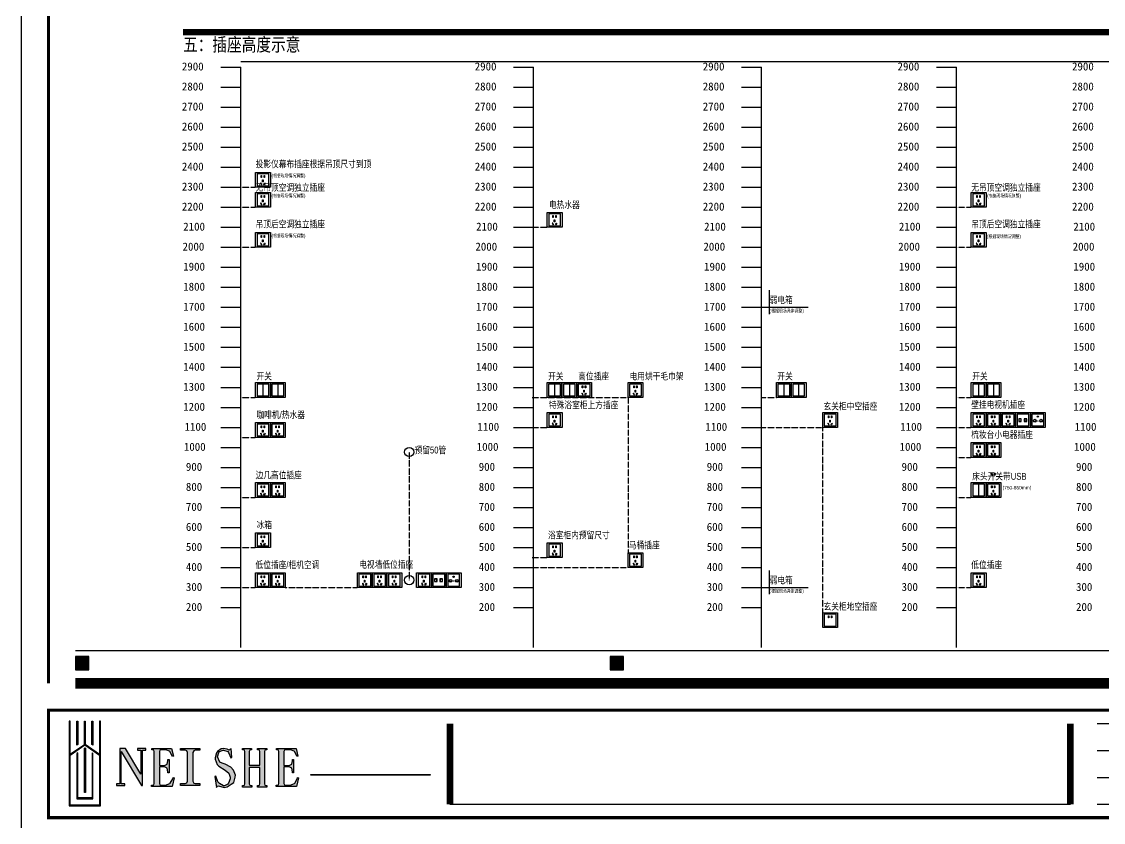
# Model space of a CAD drawing. Header units: inches. Extents: x -50945 to 250244, y -404780 to 18493.
# Drawn here: x -50945 to -35731, y -290267 to -279005 of the extents above; entities that cross this region are included whole.
import ezdxf

# ---------------------------------------------------------------- set-up
doc = ezdxf.new("R2010")
doc.units = ezdxf.units.IN
doc.header["$MEASUREMENT"] = 0
doc.linetypes.add('ACAD_ISO03W100', pattern=[30, 12, -18])
doc.layers.add('15开关布置图-YJ', color=2, linetype='Continuous')
doc.layers.add('A图框', color=7, linetype='Continuous')
doc.styles.add('宋体', font='', dxfattribs={"width": 0.8})
doc.styles.get('宋体').set_extended_font_data('SimSun')

# ---------------------------------------------------------------- blocks, each defined once
blk = doc.blocks.new('gegwe')
h = blk.add_hatch(color=9)
h.paths.add_polyline_path([(189652, -49616), (189652, -49028), (189629, -49028), (189629, -49617), (189269, -49867), (189269, -49028), (189267, -49028), (189246, -49028), (189246, -51182), (190039, -51182), (190039, -49027), (190014, -49027), (190014, -49865), (190014, -49868)])
h.paths.add_polyline_path([(190014, -49898), (190014, -51161), (189269, -51161), (189269, -49898), (189642, -49636)], flags=16)
h.paths.add_polyline_path([(189641, -49706), (189653, -49716), (189653, -50844), (189629, -50844), (189629, -49716)], flags=0)
h.paths.add_polyline_path([(189825, -49834), (189847, -49852), (189847, -51000), (189439, -51000), (189439, -49849), (189461, -49834), (189461, -50979), (189825, -50979)], flags=0)
h.paths.add_polyline_path([(189439, -49636), (189459, -49620), (189459, -49028), (189439, -49028)], flags=17)
h.paths.add_polyline_path([(189822, -49620), (189847, -49637), (189847, -49027), (189822, -49027)])
at = {"color": 9}
for points in [[(189267, -49028), (189246, -49028), (189246, -51182), (190039, -51182), (190039, -49027), (190014, -49027), (190014, -49865), (190014, -49868)], [(189269, -49867), (189269, -49028), (189267, -49028)], [(189269, -49867), (189629, -49617), (189629, -49028)], [(189439, -49028), (189459, -49028), (189459, -49620), (189439, -49636), (189439, -49028)], [(189629, -49028), (189650, -49028), (189652, -49028), (189652, -49616), (190014, -49868)], [(190014, -49898), (189642, -49636), (189269, -49898)], [(189641, -49706), (189653, -49716), (189653, -50844), (189629, -50844), (189629, -49716), (189641, -49706)], [(190014, -49898), (190014, -51161), (189269, -51161), (189269, -49898)], [(189439, -49849), (189439, -51000), (189847, -51000), (189847, -49852), (189825, -49834), (189825, -50979), (189461, -50979), (189461, -49834), (189461, -49834), (189439, -49849)]]:
    blk.add_lwpolyline(points, dxfattribs=at)
blk.add_lwpolyline([(189822, -49027), (189842, -49027), (189847, -49027), (189847, -49637), (189822, -49620), (189822, -49027)], close=True, dxfattribs=at)
blk = doc.blocks.new('gegeg')
at = {"layer": 'A图框'}
h = blk.add_hatch(color=256, dxfattribs=at)
h.dxf.hatch_style = 1
h.paths.add_polyline_path([(133887, -57733), (134062, -57733), (134062, -57558), (133887, -57558)])
h = blk.add_hatch(color=256, dxfattribs=at)
h.dxf.hatch_style = 1
h.paths.add_polyline_path([(140844, -57733), (141019, -57733), (141019, -57558), (140844, -57558)])
for points in [[(134739, -58777), (134739, -59093), (134540, -58756), (134463, -58756), (134463, -59217), (134420, -59217), (134420, -59237), (134529, -59237), (134529, -59217), (134483, -59217), (134483, -58794), (134745, -59237), (134761, -59237), (134761, -58777), (134804, -58777), (134804, -58756), (134693, -58756), (134693, -58777)], [(134914, -59212), (134909, -59229), (134893, -59235), (134879, -59235), (134879, -59253), (135145, -59253), (135170, -59139), (135158, -59133), (135153, -59151), (135121, -59209), (135116, -59214), (135061, -59235), (135000, -59235), (134986, -59229), (134980, -59212), (134980, -58994), (135047, -58994), (135082, -59011), (135091, -59061), (135091, -59073), (135105, -59073), (135105, -58901), (135091, -58901), (135091, -58919), (135082, -58962), (135047, -58977), (134980, -58977), (134980, -58796), (134986, -58779), (135000, -58774), (135065, -58773), (135114, -58794), (135151, -58861), (135163, -58855), (135137, -58756), (134881, -58756), (134881, -58773), (134893, -58773), (134909, -58779), (134914, -58797)], [(135417, -58811), (135426, -58787), (135445, -58779), (135506, -58779), (135506, -58756), (135256, -58756), (135256, -58779), (135317, -58779), (135338, -58787), (135344, -58810), (135344, -59182), (135339, -59205), (135316, -59213), (135256, -59213), (135256, -59237), (135506, -59237), (135506, -59213), (135446, -59213), (135427, -59206), (135417, -59182)], [(135837, -59038), (135882, -59078), (135903, -59132), (135902, -59152), (135881, -59208), (135872, -59220), (135825, -59243), (135813, -59242), (135761, -59214), (135741, -59189), (135716, -59118), (135702, -59123), (135721, -59263), (135737, -59248), (135751, -59243), (135823, -59263), (135863, -59257), (135916, -59223), (135949, -59199), (135968, -59131), (135971, -59105), (135945, -59040), (135909, -59002), (135837, -58960), (135798, -58947), (135768, -58935), (135738, -58864), (135753, -58809), (135762, -58797), (135809, -58778), (135816, -58777), (135869, -58797), (135880, -58811), (135910, -58880), (135922, -58873), (135912, -58756), (135903, -58771), (135889, -58777), (135860, -58765), (135816, -58756), (135782, -58762), (135736, -58794), (135724, -58813), (135707, -58877), (135707, -58896), (135730, -58964), (135755, -58986)], [(136289, -59003), (136289, -59216), (136284, -59234), (136268, -59240), (136256, -59240), (136256, -59258), (136379, -59258), (136379, -59240), (136367, -59240), (136353, -59234), (136346, -59218), (136346, -58797), (136353, -58780), (136367, -58774), (136377, -58774), (136377, -58756), (136258, -58756), (136258, -58774), (136268, -58774), (136284, -58780), (136289, -58797), (136289, -58975), (136150, -58975), (136150, -58797), (136157, -58780), (136172, -58774), (136180, -58774), (136180, -58756), (136062, -58756), (136062, -58774), (136072, -58774), (136088, -58780), (136093, -58797), (136093, -59216), (136088, -59234), (136072, -59240), (136060, -59240), (136060, -59258), (136183, -59258), (136183, -59240), (136171, -59240), (136157, -59235), (136150, -59217), (136150, -59003)], [(136534, -59212), (136530, -59229), (136514, -59235), (136499, -59235), (136499, -59253), (136765, -59253), (136791, -59139), (136779, -59133), (136774, -59151), (136742, -59209), (136736, -59214), (136681, -59235), (136621, -59235), (136607, -59229), (136600, -59212), (136600, -58994), (136667, -58994), (136702, -59011), (136711, -59061), (136711, -59073), (136725, -59073), (136725, -58901), (136711, -58901), (136711, -58919), (136702, -58962), (136668, -58977), (136600, -58977), (136600, -58796), (136606, -58779), (136620, -58774), (136686, -58773), (136734, -58794), (136771, -58861), (136783, -58855), (136758, -58756), (136502, -58756), (136502, -58773), (136513, -58773), (136530, -58779), (136534, -58797)], [(138503, -59104), (138503, -59096), (136951, -59096), (136951, -59104)]]:
    blk.add_hatch(color=256, dxfattribs=at).paths.add_polyline_path(points)
for p, q in [((133887, -57482), (161887, -57482)), ((147184, -58433), (150684, -58433)), ((147184, -58783), (150684, -58783)), ((147184, -59133), (150684, -59133)), ((138761, -59483), (146834, -59483)), ((147184, -59483), (150684, -59483))]:
    blk.add_line(p, q, dxfattribs=at)
for points in [[(162587, -39218), (162587, -60008), (133187, -60008), (133187, -39218)], [(134062, -57558), (133887, -57558), (133887, -57733), (134062, -57733)], [(141019, -57558), (140844, -57558), (140844, -57733), (141019, -57733)], [(134739, -58777), (134739, -59093), (134540, -58756), (134463, -58756), (134463, -59217), (134420, -59217), (134420, -59237), (134529, -59237), (134529, -59217), (134483, -59217), (134483, -58794), (134745, -59237), (134761, -59237), (134761, -58777), (134804, -58777), (134804, -58756), (134693, -58756), (134693, -58777), (134739, -58777)], [(135256, -58756), (135506, -58756), (135506, -58779), (135445, -58779), (135426, -58787), (135417, -58811), (135417, -59182), (135427, -59206), (135446, -59213), (135506, -59213), (135506, -59237), (135256, -59237), (135256, -59213), (135316, -59213), (135339, -59205), (135344, -59182), (135344, -58810), (135338, -58787), (135317, -58779), (135256, -58779), (135256, -58756)], [(136951, -59096), (138503, -59096), (138503, -59104), (136951, -59104)]]:
    blk.add_lwpolyline(points, close=True, dxfattribs=at)
for points, const_width in [([(133537, -57908), (133537, -42755)], 42), ([(161887, -57908), (133887, -57908)], 140), ([(138761, -58433), (138761, -59483)], 84), ([(146834, -58433), (146834, -59483)], 84)]:
    blk.add_lwpolyline(points, dxfattribs=dict(at, const_width=const_width))
at = {"layer": 'A图框', "const_width": 42}
blk.add_lwpolyline([(133537, -58258), (162237, -58258), (162237, -59658), (133537, -59658)], close=True, dxfattribs=at)
at = {"layer": 'A图框'}
for points in [[(134882, -58756), (135137, -58756), (135163, -58855), (135151, -58861), (135116, -58798), (135112, -58793), (135065, -58773), (135000, -58774), (134986, -58779), (134980, -58796), (134980, -58977), (135047, -58977), (135082, -58962), (135091, -58919), (135091, -58901), (135105, -58901), (135105, -59073), (135091, -59073), (135091, -59061), (135082, -59011), (135047, -58994), (134980, -58994), (134980, -59212), (134986, -59229), (135000, -59235), (135061, -59235), (135116, -59214), (135121, -59209), (135153, -59151), (135158, -59133), (135170, -59139), (135145, -59253), (134879, -59253), (134879, -59235), (134893, -59235), (134909, -59229), (134914, -59212), (134914, -58797), (134909, -58779), (134893, -58773), (134881, -58773), (134881, -58756)], [(135910, -58880), (135922, -58873), (135912, -58756), (135903, -58771), (135889, -58777), (135860, -58765), (135816, -58756), (135782, -58762), (135736, -58794), (135724, -58813), (135707, -58877), (135707, -58896), (135730, -58964), (135755, -58986), (135837, -59038), (135882, -59078), (135903, -59132), (135902, -59152), (135881, -59208), (135872, -59220), (135825, -59243), (135813, -59242), (135761, -59214), (135741, -59189), (135716, -59118), (135702, -59123), (135721, -59263), (135737, -59248), (135751, -59243), (135823, -59263), (135863, -59257), (135916, -59223), (135949, -59199), (135968, -59131), (135971, -59105), (135945, -59040), (135909, -59002), (135837, -58960), (135798, -58947), (135768, -58935), (135738, -58864), (135753, -58809), (135762, -58797), (135809, -58778), (135816, -58777), (135869, -58797), (135880, -58811), (135910, -58880)], [(136258, -58756), (136377, -58756), (136377, -58774), (136367, -58774), (136353, -58780), (136346, -58797), (136346, -59218), (136353, -59234), (136367, -59240), (136379, -59240), (136379, -59258), (136256, -59258), (136256, -59240), (136268, -59240), (136284, -59234), (136289, -59216), (136289, -59003), (136150, -59003), (136150, -59217), (136157, -59235), (136171, -59240), (136183, -59240), (136183, -59258), (136060, -59258), (136060, -59240), (136072, -59240), (136088, -59234), (136093, -59216), (136093, -58797), (136088, -58780), (136072, -58774), (136062, -58774), (136062, -58756), (136180, -58756), (136180, -58774), (136172, -58774), (136157, -58780), (136150, -58797), (136150, -58975), (136289, -58975), (136289, -58797), (136284, -58780), (136268, -58774), (136258, -58774), (136258, -58756)], [(136502, -58756), (136758, -58756), (136783, -58855), (136771, -58861), (136736, -58798), (136732, -58793), (136686, -58773), (136620, -58774), (136606, -58779), (136600, -58796), (136600, -58977), (136668, -58977), (136702, -58962), (136711, -58919), (136711, -58901), (136725, -58901), (136725, -59073), (136711, -59073), (136711, -59061), (136702, -59011), (136667, -58994), (136600, -58994), (136600, -59212), (136607, -59229), (136621, -59235), (136681, -59235), (136736, -59214), (136742, -59209), (136774, -59151), (136779, -59133), (136791, -59139), (136765, -59253), (136499, -59253), (136499, -59235), (136514, -59235), (136530, -59229), (136534, -59212), (136534, -58797), (136530, -58779), (136513, -58773), (136502, -58773), (136502, -58756)]]:
    blk.add_lwpolyline(points, dxfattribs=at)
at = {"layer": '15开关布置图-YJ', "color": 2, "xscale": 0.5119999999988067, "yscale": 0.5119999999988067, "zscale": 0.5119999999988067}
blk.add_blockref('gegwe', (36914, -33299), dxfattribs=at)

msp = doc.modelspace()

# ---------------------------------------------------------------- linework, layer by layer
at = {"color": 253}
for p, q in [((-47863.45, -279564.78), (-21428.91, -279564.78)), ((-48144.98, -279644.13), (-47863.45, -279644.13)), ((-47863.45, -287808.55), (-47863.45, -279644.13)), ((-47863.45, -287808.55), (-47863.45, -279644.13)), ((-44026.39, -279644.13), (-43744.86, -279644.13)), ((-43744.86, -287808.55), (-43744.86, -279644.13)), ((-43744.86, -287808.55), (-43744.86, -279644.13)), ((-40819.65, -279644.13), (-40538.12, -279644.13)), ((-40538.12, -287808.55), (-40538.12, -279644.13)), ((-40538.12, -287808.55), (-40538.12, -279644.13)), ((-38079.51, -279644.13), (-37797.98, -279644.13)), ((-37797.98, -287808.55), (-37797.98, -279644.13)), ((-37797.98, -287808.55), (-37797.98, -279644.13)), ((-48144.98, -279925.66), (-47863.45, -279925.66)), ((-44026.39, -279925.66), (-43744.86, -279925.66)), ((-40819.65, -279925.66), (-40538.12, -279925.66)), ((-38079.51, -279925.66), (-37797.98, -279925.66)), ((-48144.98, -280207.19), (-47863.45, -280207.19)), ((-44026.39, -280207.19), (-43744.86, -280207.19)), ((-40819.65, -280207.19), (-40538.12, -280207.19)), ((-38079.51, -280207.19), (-37797.98, -280207.19)), ((-48144.98, -280488.72), (-47863.45, -280488.72)), ((-44026.39, -280488.72), (-43744.86, -280488.72)), ((-40819.65, -280488.72), (-40538.12, -280488.72)), ((-38079.51, -280488.72), (-37797.98, -280488.72)), ((-48144.98, -280770.25), (-47863.45, -280770.25)), ((-44026.39, -280770.25), (-43744.86, -280770.25)), ((-40819.65, -280770.25), (-40538.12, -280770.25)), ((-38079.51, -280770.25), (-37797.98, -280770.25)), ((-48144.98, -281051.79), (-47863.45, -281051.79)), ((-44026.39, -281051.79), (-43744.86, -281051.79)), ((-40819.65, -281051.79), (-40538.12, -281051.79)), ((-38079.51, -281051.79), (-37797.98, -281051.79)), ((-48144.98, -281333.32), (-47863.45, -281333.32)), ((-44026.39, -281333.32), (-43744.86, -281333.32)), ((-40819.65, -281333.32), (-40538.12, -281333.32)), ((-38079.51, -281333.32), (-37797.98, -281333.32)), ((-48144.98, -281614.85), (-47863.45, -281614.85)), ((-44026.39, -281614.85), (-43744.86, -281614.85)), ((-40819.65, -281614.85), (-40538.12, -281614.85)), ((-38079.51, -281614.85), (-37797.98, -281614.85)), ((-48144.98, -281896.38), (-47863.45, -281896.38)), ((-44026.39, -281896.38), (-43744.86, -281896.38)), ((-40819.65, -281896.38), (-40538.12, -281896.38)), ((-38079.51, -281896.38), (-37797.98, -281896.38)), ((-48144.98, -282177.91), (-47863.45, -282177.91)), ((-44026.39, -282177.91), (-43744.86, -282177.91)), ((-40819.65, -282177.91), (-40538.12, -282177.91)), ((-38079.51, -282177.91), (-37797.98, -282177.91)), ((-48144.98, -282459.44), (-47863.45, -282459.44)), ((-44026.39, -282459.44), (-43744.86, -282459.44)), ((-40819.65, -282459.44), (-40538.12, -282459.44)), ((-38079.51, -282459.44), (-37797.98, -282459.44)), ((-48144.98, -282740.98), (-47863.45, -282740.98)), ((-48004.21, -282740.98), (-47863.45, -282740.98)), ((-44026.39, -282740.98), (-43744.86, -282740.98)), ((-43885.63, -282740.98), (-43744.86, -282740.98)), ((-40819.65, -282740.98), (-40538.12, -282740.98)), ((-40678.88, -282740.98), (-40538.12, -282740.98)), ((-40433.62, -282783.34), (-40433.62, -283117.84)), ((-38079.51, -282740.98), (-37797.98, -282740.98)), ((-37938.74, -282740.98), (-37797.98, -282740.98)), ((-48144.98, -283022.51), (-47863.45, -283022.51)), ((-44026.39, -283022.51), (-43744.86, -283022.51)), ((-40819.65, -283022.51), (-40538.12, -283022.51)), ((-40538.12, -283022.51), (-39882.31, -283022.51)), ((-38079.51, -283022.51), (-37797.98, -283022.51)), ((-48144.98, -283304.04), (-47863.45, -283304.04)), ((-44026.39, -283304.04), (-43744.86, -283304.04)), ((-40819.65, -283304.04), (-40538.12, -283304.04)), ((-38079.51, -283304.04), (-37797.98, -283304.04)), ((-48144.98, -283585.57), (-47863.45, -283585.57)), ((-44026.39, -283585.57), (-43744.86, -283585.57)), ((-40819.65, -283585.57), (-40538.12, -283585.57)), ((-38079.51, -283585.57), (-37797.98, -283585.57)), ((-48144.98, -283867.1), (-47863.45, -283867.1)), ((-44026.39, -283867.1), (-43744.86, -283867.1)), ((-40819.65, -283867.1), (-40538.12, -283867.1)), ((-38079.51, -283867.1), (-37797.98, -283867.1)), ((-48144.98, -284148.64), (-47863.45, -284148.64)), ((-47551.14, -284102.02), (-47551.14, -284268.58)), ((-47342.93, -284102.02), (-47342.93, -284268.58)), ((-44026.39, -284148.64), (-43744.86, -284148.64)), ((-43450.09, -284102.02), (-43450.09, -284268.58)), ((-43241.88, -284102.02), (-43241.88, -284268.58)), ((-40819.65, -284148.64), (-40538.12, -284148.64)), ((-40225.81, -284102.02), (-40225.81, -284268.58)), ((-40017.6, -284102.02), (-40017.6, -284268.58)), ((-38079.51, -284148.64), (-37797.98, -284148.64)), ((-37485.67, -284102.02), (-37485.67, -284268.58)), ((-37277.46, -284102.02), (-37277.46, -284268.58)), ((-48144.98, -284430.17), (-47863.45, -284430.17)), ((-44026.39, -284430.17), (-43744.86, -284430.17)), ((-40819.65, -284430.17), (-40538.12, -284430.17)), ((-38079.51, -284430.17), (-37797.98, -284430.17)), ((-48144.98, -284711.7), (-47863.45, -284711.7)), ((-44026.39, -284711.7), (-43744.86, -284711.7)), ((-40819.65, -284711.7), (-40538.12, -284711.7)), ((-38079.51, -284711.7), (-37797.98, -284711.7)), ((-48144.98, -284993.23), (-47863.45, -284993.23)), ((-44026.39, -284993.23), (-43744.86, -284993.23)), ((-40819.65, -284993.23), (-40538.12, -284993.23)), ((-38079.51, -284993.23), (-37797.98, -284993.23)), ((-48144.98, -285274.76), (-47863.45, -285274.76)), ((-44026.39, -285274.76), (-43744.86, -285274.76)), ((-40819.65, -285274.76), (-40538.12, -285274.76)), ((-38079.51, -285274.76), (-37797.98, -285274.76)), ((-48144.98, -285556.29), (-47863.45, -285556.29)), ((-44026.39, -285556.29), (-43744.86, -285556.29)), ((-40819.65, -285556.29), (-40538.12, -285556.29)), ((-38079.51, -285556.29), (-37797.98, -285556.29)), ((-37485.67, -285509.68), (-37485.67, -285676.24)), ((-48144.98, -285837.83), (-47863.45, -285837.83)), ((-44026.39, -285837.83), (-43744.86, -285837.83)), ((-40819.65, -285837.83), (-40538.12, -285837.83)), ((-38079.51, -285837.83), (-37797.98, -285837.83)), ((-48144.98, -286119.36), (-47863.45, -286119.36)), ((-44026.39, -286119.36), (-43744.86, -286119.36)), ((-40819.65, -286119.36), (-40538.12, -286119.36)), ((-38079.51, -286119.36), (-37797.98, -286119.36)), ((-48144.98, -286400.89), (-47863.45, -286400.89)), ((-44026.39, -286400.89), (-43744.86, -286400.89)), ((-40819.65, -286400.89), (-40538.12, -286400.89)), ((-38079.51, -286400.89), (-37797.98, -286400.89)), ((-48144.98, -286682.42), (-47863.45, -286682.42)), ((-44026.39, -286682.42), (-43744.86, -286682.42)), ((-40819.65, -286682.42), (-40538.12, -286682.42)), ((-40433.62, -286724.79), (-40433.62, -287059.28)), ((-38079.51, -286682.42), (-37797.98, -286682.42)), ((-48144.98, -286963.95), (-47863.45, -286963.95)), ((-44026.39, -286963.95), (-43744.86, -286963.95)), ((-40819.65, -286963.95), (-40538.12, -286963.95)), ((-40538.12, -286963.95), (-39882.31, -286963.95)), ((-38079.51, -286963.95), (-37797.98, -286963.95)), ((-48144.98, -287245.49), (-47863.45, -287245.49)), ((-44026.39, -287245.49), (-43744.86, -287245.49)), ((-40819.65, -287245.49), (-40538.12, -287245.49)), ((-38079.51, -287245.49), (-37797.98, -287245.49))]:
    msp.add_line(p, q, dxfattribs=at)
at = {"color": 253, "linetype": 'ACAD_ISO03W100', "ltscale": 0.3}
for p, q in [((-47863.45, -281333.32), (-47655.24, -281333.32)), ((-47863.45, -281614.85), (-47655.24, -281614.85)), ((-37797.98, -281614.85), (-37589.77, -281614.85)), ((-43762.4, -281896.38), (-43552.59, -281896.38)), ((-47863.45, -282177.91), (-47655.24, -282177.91)), ((-37797.98, -282177.91), (-37589.77, -282177.91)), ((-47863.45, -284289.4), (-47655.24, -284289.4)), ((-43762.4, -284289.4), (-42415.2, -284289.4)), ((-42415.2, -284289.4), (-42415.2, -286495.04)), ((-40538.12, -284289.4), (-40329.91, -284289.4)), ((-37797.98, -284289.4), (-37589.77, -284289.4)), ((-43762.4, -284711.7), (-43552.59, -284711.7)), ((-40538.12, -284711.7), (-39677.06, -284711.7)), ((-39677.06, -287318.81), (-39677.06, -284711.7)), ((-37797.98, -284711.7), (-37589.77, -284711.7)), ((-47863.45, -284852.46), (-47655.24, -284852.46)), ((-45494.15, -285058.29), (-45494.15, -286859.65)), ((-37797.98, -285134), (-37589.77, -285134)), ((-47863.45, -285697.06), (-47655.24, -285697.06)), ((-37797.98, -285697.06), (-37589.77, -285697.06)), ((-47863.45, -286400.89), (-47655.24, -286400.89)), ((-43762.4, -286541.66), (-43552.59, -286541.66)), ((-43762.4, -286682.42), (-42415.2, -286682.42)), ((-47863.45, -286963.95), (-47655.24, -286963.95)), ((-47238.83, -286963.95), (-46222.87, -286963.95)), ((-37797.98, -286963.95), (-37589.77, -286963.95))]:
    msp.add_line(p, q, dxfattribs=at)
at = {"color": 253, "const_width": 90.79}
msp.add_lwpolyline([(-48675.27, -279153.45), (-21428.91, -279153.45)], dxfattribs=at)
at = {"color": 253}
for points in [[(-47655.24, -281125.11), (-47447.04, -281125.11), (-47447.04, -281333.32), (-47655.24, -281333.32)], [(-47467.86, -281145.93), (-47634.42, -281145.93), (-47634.42, -281312.5), (-47467.86, -281312.5)], [(-47579.01, -281274.37), (-47584.59, -281277.59), (-47571.87, -281299.62), (-47566.3, -281296.4)], [(-47576.74, -281170.05), (-47571.01, -281170.05), (-47571.01, -281197.54), (-47576.74, -281197.54)], [(-47556.7, -281230.51), (-47549.54, -281230.51), (-47549.54, -281258.69), (-47556.7, -281258.69)], [(-47527.23, -281274.37), (-47521.65, -281277.59), (-47534.37, -281299.62), (-47539.95, -281296.4)], [(-47535.24, -281170.05), (-47529.51, -281170.05), (-47529.51, -281197.54), (-47535.24, -281197.54)], [(-47655.24, -281406.64), (-47447.04, -281406.64), (-47447.04, -281614.85), (-47655.24, -281614.85)], [(-47467.86, -281427.46), (-47634.42, -281427.46), (-47634.42, -281594.03), (-47467.86, -281594.03)], [(-37589.77, -281406.64), (-37381.57, -281406.64), (-37381.57, -281614.85), (-37589.77, -281614.85)], [(-37402.39, -281427.46), (-37568.95, -281427.46), (-37568.95, -281594.03), (-37402.39, -281594.03)], [(-47579.01, -281555.9), (-47584.59, -281559.13), (-47571.87, -281581.16), (-47566.3, -281577.94)], [(-47576.74, -281451.58), (-47571.01, -281451.58), (-47571.01, -281479.08), (-47576.74, -281479.08)], [(-47556.7, -281512.04), (-47549.54, -281512.04), (-47549.54, -281540.22), (-47556.7, -281540.22)], [(-47527.23, -281555.9), (-47521.65, -281559.13), (-47534.37, -281581.16), (-47539.95, -281577.94)], [(-47535.24, -281451.58), (-47529.51, -281451.58), (-47529.51, -281479.08), (-47535.24, -281479.08)], [(-37513.55, -281555.9), (-37519.12, -281559.13), (-37506.4, -281581.16), (-37500.83, -281577.94)], [(-37511.27, -281451.58), (-37505.54, -281451.58), (-37505.54, -281479.08), (-37511.27, -281479.08)], [(-37491.23, -281512.04), (-37484.08, -281512.04), (-37484.08, -281540.22), (-37491.23, -281540.22)], [(-37461.76, -281555.9), (-37456.18, -281559.13), (-37468.9, -281581.16), (-37474.48, -281577.94)], [(-37469.77, -281451.58), (-37464.04, -281451.58), (-37464.04, -281479.08), (-37469.77, -281479.08)], [(-43552.59, -281688.18), (-43344.39, -281688.18), (-43344.39, -281896.38), (-43552.59, -281896.38)], [(-43365.21, -281709), (-43531.77, -281709), (-43531.77, -281875.56), (-43365.21, -281875.56)], [(-43474.09, -281733.11), (-43468.37, -281733.11), (-43468.37, -281760.61), (-43474.09, -281760.61)], [(-43432.59, -281733.11), (-43426.86, -281733.11), (-43426.86, -281760.61), (-43432.59, -281760.61)], [(-43476.37, -281837.44), (-43481.95, -281840.66), (-43469.23, -281862.69), (-43463.65, -281859.47)], [(-43454.06, -281793.57), (-43446.9, -281793.57), (-43446.9, -281821.75), (-43454.06, -281821.75)], [(-43424.59, -281837.44), (-43419.01, -281840.66), (-43431.73, -281862.69), (-43437.31, -281859.47)], [(-47655.24, -281969.71), (-47447.04, -281969.71), (-47447.04, -282177.91), (-47655.24, -282177.91)], [(-47467.86, -281990.53), (-47634.42, -281990.53), (-47634.42, -282157.09), (-47467.86, -282157.09)], [(-47576.74, -282014.64), (-47571.01, -282014.64), (-47571.01, -282042.14), (-47576.74, -282042.14)], [(-47535.24, -282014.64), (-47529.51, -282014.64), (-47529.51, -282042.14), (-47535.24, -282042.14)], [(-37589.77, -281969.71), (-37381.57, -281969.71), (-37381.57, -282177.91), (-37589.77, -282177.91)], [(-37402.39, -281990.53), (-37568.95, -281990.53), (-37568.95, -282157.09), (-37402.39, -282157.09)], [(-37511.27, -282014.64), (-37505.54, -282014.64), (-37505.54, -282042.14), (-37511.27, -282042.14)], [(-37469.77, -282014.64), (-37464.04, -282014.64), (-37464.04, -282042.14), (-37469.77, -282042.14)], [(-47579.01, -282118.97), (-47584.59, -282122.19), (-47571.87, -282144.22), (-47566.3, -282141)], [(-47556.7, -282075.1), (-47549.54, -282075.1), (-47549.54, -282103.28), (-47556.7, -282103.28)], [(-47527.23, -282118.97), (-47521.65, -282122.19), (-47534.37, -282144.22), (-47539.95, -282141)], [(-37513.55, -282118.97), (-37519.12, -282122.19), (-37506.4, -282144.22), (-37500.83, -282141)], [(-37491.23, -282075.1), (-37484.08, -282075.1), (-37484.08, -282103.28), (-37491.23, -282103.28)], [(-37461.76, -282118.97), (-37456.18, -282122.19), (-37468.9, -282144.22), (-37474.48, -282141)], [(-47655.24, -284081.2), (-47447.04, -284081.2), (-47447.04, -284289.4), (-47655.24, -284289.4)], [(-47467.86, -284102.02), (-47634.42, -284102.02), (-47634.42, -284268.58), (-47467.86, -284268.58)], [(-47447.04, -284081.2), (-47238.83, -284081.2), (-47238.83, -284289.4), (-47447.04, -284289.4)], [(-47259.65, -284102.02), (-47426.21, -284102.02), (-47426.21, -284268.58), (-47259.65, -284268.58)], [(-43554.19, -284081.2), (-43345.99, -284081.2), (-43345.99, -284289.4), (-43554.19, -284289.4)], [(-43366.81, -284102.02), (-43533.37, -284102.02), (-43533.37, -284268.58), (-43366.81, -284268.58)], [(-43345.99, -284081.2), (-43137.78, -284081.2), (-43137.78, -284289.4), (-43345.99, -284289.4)], [(-43158.6, -284102.02), (-43325.17, -284102.02), (-43325.17, -284268.58), (-43158.6, -284268.58)], [(-43137.78, -284081.2), (-42929.58, -284081.2), (-42929.58, -284289.4), (-43137.78, -284289.4)], [(-42950.4, -284102.02), (-43116.96, -284102.02), (-43116.96, -284268.58), (-42950.4, -284268.58)], [(-43059.28, -284126.13), (-43053.55, -284126.13), (-43053.55, -284153.63), (-43059.28, -284153.63)], [(-43039.24, -284186.59), (-43032.09, -284186.59), (-43032.09, -284214.77), (-43039.24, -284214.77)], [(-43017.78, -284126.13), (-43012.05, -284126.13), (-43012.05, -284153.63), (-43017.78, -284153.63)], [(-42415.2, -284081.2), (-42207, -284081.2), (-42207, -284289.4), (-42415.2, -284289.4)], [(-42227.82, -284102.02), (-42394.38, -284102.02), (-42394.38, -284268.58), (-42227.82, -284268.58)], [(-42336.7, -284126.13), (-42330.97, -284126.13), (-42330.97, -284153.63), (-42336.7, -284153.63)], [(-42316.66, -284186.59), (-42309.51, -284186.59), (-42309.51, -284214.77), (-42316.66, -284214.77)], [(-42295.2, -284126.13), (-42289.47, -284126.13), (-42289.47, -284153.63), (-42295.2, -284153.63)], [(-40329.91, -284081.2), (-40121.71, -284081.2), (-40121.71, -284289.4), (-40329.91, -284289.4)], [(-40142.53, -284102.02), (-40309.09, -284102.02), (-40309.09, -284268.58), (-40142.53, -284268.58)], [(-40121.71, -284081.2), (-39913.5, -284081.2), (-39913.5, -284289.4), (-40121.71, -284289.4)], [(-39934.32, -284102.02), (-40100.88, -284102.02), (-40100.88, -284268.58), (-39934.32, -284268.58)], [(-37589.77, -284081.2), (-37381.57, -284081.2), (-37381.57, -284289.4), (-37589.77, -284289.4)], [(-37402.39, -284102.02), (-37568.95, -284102.02), (-37568.95, -284268.58), (-37402.39, -284268.58)], [(-37381.57, -284081.2), (-37173.36, -284081.2), (-37173.36, -284289.4), (-37381.57, -284289.4)], [(-37194.18, -284102.02), (-37360.75, -284102.02), (-37360.75, -284268.58), (-37194.18, -284268.58)], [(-43061.56, -284230.46), (-43067.13, -284233.68), (-43054.41, -284255.71), (-43048.84, -284252.49)], [(-43009.77, -284230.46), (-43004.19, -284233.68), (-43016.91, -284255.71), (-43022.49, -284252.49)], [(-42338.98, -284230.46), (-42344.55, -284233.68), (-42331.83, -284255.71), (-42326.26, -284252.49)], [(-42287.19, -284230.46), (-42281.61, -284233.68), (-42294.33, -284255.71), (-42299.91, -284252.49)], [(-47655.24, -284644.26), (-47447.04, -284644.26), (-47447.04, -284852.46), (-47655.24, -284852.46)], [(-47447.04, -284644.26), (-47238.83, -284644.26), (-47238.83, -284852.46), (-47447.04, -284852.46)], [(-43552.59, -284503.49), (-43344.39, -284503.49), (-43344.39, -284711.7), (-43552.59, -284711.7)], [(-43365.21, -284524.31), (-43531.77, -284524.31), (-43531.77, -284690.88), (-43365.21, -284690.88)], [(-43474.09, -284548.43), (-43468.37, -284548.43), (-43468.37, -284575.93), (-43474.09, -284575.93)], [(-43454.06, -284608.89), (-43446.9, -284608.89), (-43446.9, -284637.07), (-43454.06, -284637.07)], [(-43432.59, -284548.43), (-43426.86, -284548.43), (-43426.86, -284575.93), (-43432.59, -284575.93)], [(-39677.06, -284503.49), (-39468.85, -284503.49), (-39468.85, -284711.7), (-39677.06, -284711.7)], [(-39489.67, -284524.31), (-39656.24, -284524.31), (-39656.24, -284690.88), (-39489.67, -284690.88)], [(-39598.55, -284548.43), (-39592.83, -284548.43), (-39592.83, -284575.93), (-39598.55, -284575.93)], [(-39578.52, -284608.89), (-39571.36, -284608.89), (-39571.36, -284637.07), (-39578.52, -284637.07)], [(-39557.05, -284548.43), (-39551.33, -284548.43), (-39551.33, -284575.93), (-39557.05, -284575.93)], [(-37589.77, -284503.49), (-37381.57, -284503.49), (-37381.57, -284711.7), (-37589.77, -284711.7)], [(-37402.39, -284524.31), (-37568.95, -284524.31), (-37568.95, -284690.88), (-37402.39, -284690.88)], [(-37511.27, -284548.43), (-37505.54, -284548.43), (-37505.54, -284575.93), (-37511.27, -284575.93)], [(-37491.23, -284608.89), (-37484.08, -284608.89), (-37484.08, -284637.07), (-37491.23, -284637.07)], [(-37469.77, -284548.43), (-37464.04, -284548.43), (-37464.04, -284575.93), (-37469.77, -284575.93)], [(-37381.57, -284503.49), (-37173.36, -284503.49), (-37173.36, -284711.7), (-37381.57, -284711.7)], [(-37194.18, -284524.31), (-37360.75, -284524.31), (-37360.75, -284690.88), (-37194.18, -284690.88)], [(-37303.06, -284548.43), (-37297.34, -284548.43), (-37297.34, -284575.93), (-37303.06, -284575.93)], [(-37283.03, -284608.89), (-37275.87, -284608.89), (-37275.87, -284637.07), (-37283.03, -284637.07)], [(-37261.56, -284548.43), (-37255.84, -284548.43), (-37255.84, -284575.93), (-37261.56, -284575.93)], [(-37173.36, -284503.49), (-36965.15, -284503.49), (-36965.15, -284711.7), (-37173.36, -284711.7)], [(-36985.98, -284524.31), (-37152.54, -284524.31), (-37152.54, -284690.88), (-36985.98, -284690.88)], [(-37094.86, -284548.43), (-37089.13, -284548.43), (-37089.13, -284575.93), (-37094.86, -284575.93)], [(-37074.82, -284608.89), (-37067.66, -284608.89), (-37067.66, -284637.07), (-37074.82, -284637.07)], [(-37053.36, -284548.43), (-37047.63, -284548.43), (-37047.63, -284575.93), (-37053.36, -284575.93)], [(-36965.16, -284503.49), (-36756.95, -284503.49), (-36756.95, -284711.7), (-36965.16, -284711.7)], [(-36777.77, -284524.31), (-36944.33, -284524.31), (-36944.33, -284690.88), (-36777.77, -284690.88)], [(-36885.94, -284591.59), (-36921.88, -284591.59), (-36921.88, -284628.16), (-36885.94, -284628.16)], [(-36887.88, -284593.53), (-36919.95, -284593.53), (-36919.95, -284626.22), (-36887.88, -284626.22)], [(-36808.47, -284591.59), (-36844.41, -284591.59), (-36844.41, -284628.16), (-36808.47, -284628.16)], [(-36810.41, -284593.53), (-36842.47, -284593.53), (-36842.47, -284626.22), (-36810.41, -284626.22)], [(-36756.95, -284503.49), (-36548.74, -284503.49), (-36548.74, -284711.7), (-36756.95, -284711.7)], [(-36569.56, -284524.31), (-36736.13, -284524.31), (-36736.13, -284690.88), (-36569.56, -284690.88)], [(-47467.86, -284665.08), (-47634.42, -284665.08), (-47634.42, -284831.64), (-47467.86, -284831.64)], [(-47579.01, -284793.52), (-47584.59, -284796.74), (-47571.87, -284818.77), (-47566.3, -284815.55)], [(-47576.74, -284689.19), (-47571.01, -284689.19), (-47571.01, -284716.69), (-47576.74, -284716.69)], [(-47556.7, -284749.65), (-47549.54, -284749.65), (-47549.54, -284777.83), (-47556.7, -284777.83)], [(-47527.23, -284793.52), (-47521.65, -284796.74), (-47534.37, -284818.77), (-47539.95, -284815.55)], [(-47535.24, -284689.19), (-47529.51, -284689.19), (-47529.51, -284716.69), (-47535.24, -284716.69)], [(-47259.65, -284665.08), (-47426.21, -284665.08), (-47426.21, -284831.64), (-47259.65, -284831.64)], [(-47370.81, -284793.52), (-47376.39, -284796.74), (-47363.67, -284818.77), (-47358.09, -284815.55)], [(-47368.53, -284689.19), (-47362.81, -284689.19), (-47362.81, -284716.69), (-47368.53, -284716.69)], [(-47348.5, -284749.65), (-47341.34, -284749.65), (-47341.34, -284777.83), (-47348.5, -284777.83)], [(-47319.03, -284793.52), (-47313.45, -284796.74), (-47326.17, -284818.77), (-47331.75, -284815.55)], [(-47327.03, -284689.19), (-47321.3, -284689.19), (-47321.3, -284716.69), (-47327.03, -284716.69)], [(-43476.37, -284652.75), (-43481.95, -284655.98), (-43469.23, -284678.01), (-43463.65, -284674.79)], [(-43424.59, -284652.75), (-43419.01, -284655.98), (-43431.73, -284678.01), (-43437.31, -284674.79)], [(-39600.83, -284652.75), (-39606.41, -284655.98), (-39593.69, -284678.01), (-39588.11, -284674.79)], [(-39549.05, -284652.75), (-39543.47, -284655.98), (-39556.19, -284678.01), (-39561.77, -284674.79)], [(-37513.55, -284652.75), (-37519.12, -284655.98), (-37506.4, -284678.01), (-37500.83, -284674.79)], [(-37461.76, -284652.75), (-37456.18, -284655.98), (-37468.9, -284678.01), (-37474.48, -284674.79)], [(-37305.34, -284652.75), (-37310.92, -284655.98), (-37298.2, -284678.01), (-37292.62, -284674.79)], [(-37253.56, -284652.75), (-37247.98, -284655.98), (-37260.7, -284678.01), (-37266.28, -284674.79)], [(-37097.13, -284652.75), (-37102.71, -284655.98), (-37089.99, -284678.01), (-37084.41, -284674.79)], [(-37045.35, -284652.75), (-37039.77, -284655.98), (-37052.49, -284678.01), (-37058.07, -284674.79)], [(-37589.77, -284925.79), (-37381.57, -284925.79), (-37381.57, -285134), (-37589.77, -285134)], [(-37402.39, -284946.61), (-37568.95, -284946.61), (-37568.95, -285113.18), (-37402.39, -285113.18)], [(-37381.57, -284925.79), (-37173.36, -284925.79), (-37173.36, -285134), (-37381.57, -285134)], [(-37194.18, -284946.61), (-37360.75, -284946.61), (-37360.75, -285113.18), (-37194.18, -285113.18)], [(-37513.55, -285075.05), (-37519.12, -285078.27), (-37506.4, -285100.3), (-37500.83, -285097.08)], [(-37511.27, -284970.72), (-37505.54, -284970.72), (-37505.54, -284998.22), (-37511.27, -284998.22)], [(-37491.23, -285031.18), (-37484.08, -285031.18), (-37484.08, -285059.37), (-37491.23, -285059.37)], [(-37461.76, -285075.05), (-37456.18, -285078.27), (-37468.9, -285100.3), (-37474.48, -285097.08)], [(-37469.77, -284970.72), (-37464.04, -284970.72), (-37464.04, -284998.22), (-37469.77, -284998.22)], [(-37305.34, -285075.05), (-37310.92, -285078.27), (-37298.2, -285100.3), (-37292.62, -285097.08)], [(-37303.06, -284970.72), (-37297.34, -284970.72), (-37297.34, -284998.22), (-37303.06, -284998.22)], [(-37283.03, -285031.18), (-37275.87, -285031.18), (-37275.87, -285059.37), (-37283.03, -285059.37)], [(-37253.56, -285075.05), (-37247.98, -285078.27), (-37260.7, -285100.3), (-37266.28, -285097.08)], [(-37261.56, -284970.72), (-37255.84, -284970.72), (-37255.84, -284998.22), (-37261.56, -284998.22)], [(-37305.34, -285356.58), (-37310.92, -285359.8), (-37298.2, -285381.84), (-37292.62, -285378.62)], [(-37253.56, -285356.58), (-37247.98, -285359.8), (-37260.7, -285381.84), (-37266.28, -285378.62)], [(-47655.24, -285488.86), (-47447.04, -285488.86), (-47447.04, -285697.06), (-47655.24, -285697.06)], [(-47467.86, -285509.68), (-47634.42, -285509.68), (-47634.42, -285676.24), (-47467.86, -285676.24)], [(-47576.74, -285533.79), (-47571.01, -285533.79), (-47571.01, -285561.29), (-47576.74, -285561.29)], [(-47535.24, -285533.79), (-47529.51, -285533.79), (-47529.51, -285561.29), (-47535.24, -285561.29)], [(-47447.04, -285488.86), (-47238.83, -285488.86), (-47238.83, -285697.06), (-47447.04, -285697.06)], [(-47259.65, -285509.68), (-47426.21, -285509.68), (-47426.21, -285676.24), (-47259.65, -285676.24)], [(-47368.53, -285533.79), (-47362.81, -285533.79), (-47362.81, -285561.29), (-47368.53, -285561.29)], [(-47327.03, -285533.79), (-47321.3, -285533.79), (-47321.3, -285561.29), (-47327.03, -285561.29)], [(-37589.77, -285488.86), (-37381.57, -285488.86), (-37381.57, -285697.06), (-37589.77, -285697.06)], [(-37402.39, -285509.68), (-37568.95, -285509.68), (-37568.95, -285676.24), (-37402.39, -285676.24)], [(-37381.57, -285488.86), (-37173.36, -285488.86), (-37173.36, -285697.06), (-37381.57, -285697.06)], [(-37194.18, -285509.68), (-37360.75, -285509.68), (-37360.75, -285676.24), (-37194.18, -285676.24)], [(-37303.06, -285533.79), (-37297.34, -285533.79), (-37297.34, -285561.29), (-37303.06, -285561.29)], [(-37261.56, -285533.79), (-37255.84, -285533.79), (-37255.84, -285561.29), (-37261.56, -285561.29)], [(-47579.01, -285638.12), (-47584.59, -285641.34), (-47571.87, -285663.37), (-47566.3, -285660.15)], [(-47556.7, -285594.25), (-47549.54, -285594.25), (-47549.54, -285622.43), (-47556.7, -285622.43)], [(-47527.23, -285638.12), (-47521.65, -285641.34), (-47534.37, -285663.37), (-47539.95, -285660.15)], [(-47370.81, -285638.12), (-47376.39, -285641.34), (-47363.67, -285663.37), (-47358.09, -285660.15)], [(-47348.5, -285594.25), (-47341.34, -285594.25), (-47341.34, -285622.43), (-47348.5, -285622.43)], [(-47319.03, -285638.12), (-47313.45, -285641.34), (-47326.17, -285663.37), (-47331.75, -285660.15)], [(-37305.34, -285638.12), (-37310.92, -285641.34), (-37298.2, -285663.37), (-37292.62, -285660.15)], [(-37283.03, -285594.25), (-37275.87, -285594.25), (-37275.87, -285622.43), (-37283.03, -285622.43)], [(-37253.56, -285638.12), (-37247.98, -285641.34), (-37260.7, -285663.37), (-37266.28, -285660.15)], [(-47655.24, -286192.68), (-47447.04, -286192.68), (-47447.04, -286400.89), (-47655.24, -286400.89)], [(-47467.86, -286213.5), (-47634.42, -286213.5), (-47634.42, -286380.07), (-47467.86, -286380.07)], [(-47576.74, -286237.62), (-47571.01, -286237.62), (-47571.01, -286265.12), (-47576.74, -286265.12)], [(-47556.7, -286298.08), (-47549.54, -286298.08), (-47549.54, -286326.26), (-47556.7, -286326.26)], [(-47535.24, -286237.62), (-47529.51, -286237.62), (-47529.51, -286265.12), (-47535.24, -286265.12)], [(-47579.01, -286341.95), (-47584.59, -286345.17), (-47571.87, -286367.2), (-47566.3, -286363.98)], [(-47527.23, -286341.95), (-47521.65, -286345.17), (-47534.37, -286367.2), (-47539.95, -286363.98)], [(-43552.59, -286333.45), (-43344.39, -286333.45), (-43344.39, -286541.66), (-43552.59, -286541.66)], [(-43365.21, -286354.27), (-43531.77, -286354.27), (-43531.77, -286520.84), (-43365.21, -286520.84)], [(-43474.09, -286378.38), (-43468.37, -286378.38), (-43468.37, -286405.88), (-43474.09, -286405.88)], [(-43454.06, -286438.84), (-43446.9, -286438.84), (-43446.9, -286467.02), (-43454.06, -286467.02)], [(-43432.59, -286378.38), (-43426.86, -286378.38), (-43426.86, -286405.88), (-43432.59, -286405.88)], [(-43476.37, -286482.71), (-43481.95, -286485.93), (-43469.23, -286507.96), (-43463.65, -286504.74)], [(-43424.59, -286482.71), (-43419.01, -286485.93), (-43431.73, -286507.96), (-43437.31, -286504.74)], [(-42415.2, -286474.22), (-42207, -286474.22), (-42207, -286682.42), (-42415.2, -286682.42)], [(-42227.82, -286495.04), (-42394.38, -286495.04), (-42394.38, -286661.6), (-42227.82, -286661.6)], [(-42338.98, -286623.48), (-42344.55, -286626.7), (-42331.83, -286648.73), (-42326.26, -286645.51)], [(-42336.7, -286519.15), (-42330.97, -286519.15), (-42330.97, -286546.65), (-42336.7, -286546.65)], [(-42316.66, -286579.61), (-42309.51, -286579.61), (-42309.51, -286607.79), (-42316.66, -286607.79)], [(-42287.19, -286623.48), (-42281.61, -286626.7), (-42294.33, -286648.73), (-42299.91, -286645.51)], [(-42295.2, -286519.15), (-42289.47, -286519.15), (-42289.47, -286546.65), (-42295.2, -286546.65)], [(-47655.24, -286755.75), (-47447.04, -286755.75), (-47447.04, -286963.95), (-47655.24, -286963.95)], [(-47447.04, -286755.75), (-47238.83, -286755.75), (-47238.83, -286963.95), (-47447.04, -286963.95)], [(-46222.87, -286755.75), (-46014.66, -286755.75), (-46014.66, -286963.95), (-46222.87, -286963.95)], [(-46014.66, -286755.75), (-45806.46, -286755.75), (-45806.46, -286963.95), (-46014.66, -286963.95)], [(-45806.46, -286755.75), (-45598.25, -286755.75), (-45598.25, -286963.95), (-45806.46, -286963.95)], [(-45390.05, -286755.75), (-45181.84, -286755.75), (-45181.84, -286963.95), (-45390.05, -286963.95)], [(-45181.84, -286755.75), (-44973.64, -286755.75), (-44973.64, -286963.95), (-45181.84, -286963.95)], [(-44973.64, -286755.75), (-44765.43, -286755.75), (-44765.43, -286963.95), (-44973.64, -286963.95)], [(-37589.77, -286755.75), (-37381.57, -286755.75), (-37381.57, -286963.95), (-37589.77, -286963.95)], [(-47467.86, -286776.57), (-47634.42, -286776.57), (-47634.42, -286943.13), (-47467.86, -286943.13)], [(-47579.01, -286905.01), (-47584.59, -286908.23), (-47571.87, -286930.26), (-47566.3, -286927.04)], [(-47576.74, -286800.68), (-47571.01, -286800.68), (-47571.01, -286828.18), (-47576.74, -286828.18)], [(-47556.7, -286861.14), (-47549.54, -286861.14), (-47549.54, -286889.32), (-47556.7, -286889.32)], [(-47527.23, -286905.01), (-47521.65, -286908.23), (-47534.37, -286930.26), (-47539.95, -286927.04)], [(-47535.24, -286800.68), (-47529.51, -286800.68), (-47529.51, -286828.18), (-47535.24, -286828.18)], [(-47259.65, -286776.57), (-47426.21, -286776.57), (-47426.21, -286943.13), (-47259.65, -286943.13)], [(-47370.81, -286905.01), (-47376.39, -286908.23), (-47363.67, -286930.26), (-47358.09, -286927.04)], [(-47368.53, -286800.68), (-47362.81, -286800.68), (-47362.81, -286828.18), (-47368.53, -286828.18)], [(-47348.5, -286861.14), (-47341.34, -286861.14), (-47341.34, -286889.32), (-47348.5, -286889.32)], [(-47319.03, -286905.01), (-47313.45, -286908.23), (-47326.17, -286930.26), (-47331.75, -286927.04)], [(-47327.03, -286800.68), (-47321.3, -286800.68), (-47321.3, -286828.18), (-47327.03, -286828.18)], [(-46035.48, -286776.57), (-46202.05, -286776.57), (-46202.05, -286943.13), (-46035.48, -286943.13)], [(-46146.64, -286905.01), (-46152.22, -286908.23), (-46139.5, -286930.26), (-46133.92, -286927.04)], [(-46144.36, -286800.68), (-46138.64, -286800.68), (-46138.64, -286828.18), (-46144.36, -286828.18)], [(-46124.33, -286861.14), (-46117.17, -286861.14), (-46117.17, -286889.32), (-46124.33, -286889.32)], [(-46094.86, -286905.01), (-46089.28, -286908.23), (-46102, -286930.26), (-46107.58, -286927.04)], [(-46102.86, -286800.68), (-46097.14, -286800.68), (-46097.14, -286828.18), (-46102.86, -286828.18)], [(-45827.28, -286776.57), (-45993.84, -286776.57), (-45993.84, -286943.13), (-45827.28, -286943.13)], [(-45938.44, -286905.01), (-45944.01, -286908.23), (-45931.3, -286930.26), (-45925.72, -286927.04)], [(-45936.16, -286800.68), (-45930.43, -286800.68), (-45930.43, -286828.18), (-45936.16, -286828.18)], [(-45916.12, -286861.14), (-45908.97, -286861.14), (-45908.97, -286889.32), (-45916.12, -286889.32)], [(-45886.65, -286905.01), (-45881.08, -286908.23), (-45893.79, -286930.26), (-45899.37, -286927.04)], [(-45894.66, -286800.68), (-45888.93, -286800.68), (-45888.93, -286828.18), (-45894.66, -286828.18)], [(-45619.07, -286776.57), (-45785.64, -286776.57), (-45785.64, -286943.13), (-45619.07, -286943.13)], [(-45730.23, -286905.01), (-45735.81, -286908.23), (-45723.09, -286930.26), (-45717.51, -286927.04)], [(-45727.95, -286800.68), (-45722.23, -286800.68), (-45722.23, -286828.18), (-45727.95, -286828.18)], [(-45707.92, -286861.14), (-45700.76, -286861.14), (-45700.76, -286889.32), (-45707.92, -286889.32)], [(-45678.45, -286905.01), (-45672.87, -286908.23), (-45685.59, -286930.26), (-45691.17, -286927.04)], [(-45686.45, -286800.68), (-45680.73, -286800.68), (-45680.73, -286828.18), (-45686.45, -286828.18)], [(-45202.66, -286776.57), (-45369.23, -286776.57), (-45369.23, -286943.13), (-45202.66, -286943.13)], [(-45313.82, -286905.01), (-45319.4, -286908.23), (-45306.68, -286930.26), (-45301.1, -286927.04)], [(-45311.54, -286800.68), (-45305.82, -286800.68), (-45305.82, -286828.18), (-45311.54, -286828.18)], [(-45291.51, -286861.14), (-45284.35, -286861.14), (-45284.35, -286889.32), (-45291.51, -286889.32)], [(-45262.04, -286905.01), (-45256.46, -286908.23), (-45269.18, -286930.26), (-45274.76, -286927.04)], [(-45270.04, -286800.68), (-45264.32, -286800.68), (-45264.32, -286828.18), (-45270.04, -286828.18)], [(-44994.46, -286776.57), (-45161.02, -286776.57), (-45161.02, -286943.13), (-44994.46, -286943.13)], [(-45102.63, -286843.84), (-45138.57, -286843.84), (-45138.57, -286880.42), (-45102.63, -286880.42)], [(-45104.57, -286845.78), (-45136.63, -286845.78), (-45136.63, -286878.48), (-45104.57, -286878.48)], [(-45025.16, -286843.84), (-45061.1, -286843.84), (-45061.1, -286880.42), (-45025.16, -286880.42)], [(-45027.09, -286845.78), (-45059.16, -286845.78), (-45059.16, -286878.48), (-45027.09, -286878.48)], [(-44786.25, -286776.57), (-44952.82, -286776.57), (-44952.82, -286943.13), (-44786.25, -286943.13)], [(-37402.39, -286776.57), (-37568.95, -286776.57), (-37568.95, -286943.13), (-37402.39, -286943.13)], [(-37513.55, -286905.01), (-37519.12, -286908.23), (-37506.4, -286930.26), (-37500.83, -286927.04)], [(-37511.27, -286800.68), (-37505.54, -286800.68), (-37505.54, -286828.18), (-37511.27, -286828.18)], [(-37491.23, -286861.14), (-37484.08, -286861.14), (-37484.08, -286889.32), (-37491.23, -286889.32)], [(-37461.76, -286905.01), (-37456.18, -286908.23), (-37468.9, -286930.26), (-37474.48, -286927.04)], [(-37469.77, -286800.68), (-37464.04, -286800.68), (-37464.04, -286828.18), (-37469.77, -286828.18)], [(-39677.06, -287318.81), (-39468.85, -287318.81), (-39468.85, -287527.02), (-39677.06, -287527.02)], [(-39489.67, -287339.63), (-39656.24, -287339.63), (-39656.24, -287506.2), (-39489.67, -287506.2)], [(-39598.55, -287363.75), (-39592.83, -287363.75), (-39592.83, -287391.24), (-39598.55, -287391.24)], [(-39557.05, -287363.75), (-39551.33, -287363.75), (-39551.33, -287391.24), (-39557.05, -287391.24)]]:
    msp.add_lwpolyline(points, close=True, dxfattribs=at)
for centre, radius in [((-36695.56, -284617.94), 19.54), ((-36695.56, -284617.94), 16.22), ((-36652.85, -284560.44), 8.64), ((-36652.85, -284560.44), 8.13), ((-36651.76, -284619.92), 2.3), ((-36607.13, -284617.94), 19.54), ((-36607.13, -284617.94), 16.22), ((-45494.15, -285058.29), 65.06), ((-45494.15, -286859.65), 65.06), ((-44912.25, -286870.19), 19.54), ((-44912.25, -286870.19), 16.22), ((-44869.53, -286812.7), 8.64), ((-44869.53, -286812.7), 8.13), ((-44868.44, -286872.18), 2.3), ((-44823.82, -286870.19), 19.54), ((-44823.82, -286870.19), 16.22)]:
    msp.add_circle(centre, radius, dxfattribs=at)

# ---------------------------------------------------------------- block references
at = {"layer": '15开关布置图-YJ', "color": 2, "xscale": 1.080800679813191, "yscale": 1.080800679813191, "zscale": 1.080800679813191}
msp.add_blockref('gegeg', (-194893.82, -225723.5), dxfattribs=at)

# ---------------------------------------------------------------- texts
at = {"color": 253, "style": '宋体'}
for s, p in [('2900', (-48691.38, -279692.29)), ('2900', (-44572.8, -279692.29)), ('2900', (-41366.05, -279692.29)), ('2900', (-38625.91, -279692.29)), ('2900', (-36172.46, -279692.29)), ('2800', (-48691.38, -279973.82)), ('2800', (-44572.8, -279973.82)), ('2800', (-41366.05, -279973.82)), ('2800', (-38625.91, -279973.82)), ('2800', (-36172.46, -279973.82)), ('2700', (-48691.38, -280255.35)), ('2700', (-44572.8, -280255.35)), ('2700', (-41366.05, -280255.35)), ('2700', (-38625.91, -280255.35)), ('2700', (-36172.46, -280255.35)), ('2600', (-48691.38, -280536.88)), ('2600', (-44572.8, -280536.88)), ('2600', (-41366.05, -280536.88)), ('2600', (-38625.91, -280536.88)), ('2600', (-36172.46, -280536.88)), ('2500', (-48691.38, -280818.41)), ('2500', (-44572.8, -280818.41)), ('2500', (-41366.05, -280818.41)), ('2500', (-38625.91, -280818.41)), ('2500', (-36172.46, -280818.41)), ('2400', (-48691.38, -281099.95)), ('2400', (-44572.8, -281099.95)), ('2400', (-41366.05, -281099.95)), ('2400', (-38625.91, -281099.95)), ('2400', (-36172.46, -281099.95)), ('2300', (-48691.38, -281381.48)), ('2300', (-44572.8, -281381.48)), ('2300', (-41366.05, -281381.48)), ('2300', (-38625.91, -281381.48)), ('2300', (-36172.46, -281381.48)), ('2200', (-48691.38, -281663.01)), ('2200', (-44572.8, -281663.01)), ('2200', (-41366.05, -281663.01)), ('2200', (-38625.91, -281663.01)), ('2200', (-36172.46, -281663.01)), ('2100', (-48672.61, -281944.54)), ('2100', (-44554.03, -281944.54)), ('2100', (-41347.28, -281944.54)), ('2100', (-38607.14, -281944.54)), ('2100', (-36153.7, -281944.54)), ('2000', (-48682, -282226.07)), ('2000', (-44563.41, -282226.07)), ('2000', (-41356.67, -282226.07)), ('2000', (-38616.53, -282226.07)), ('2000', (-36163.08, -282226.07)), ('1900', (-48672.61, -282507.6)), ('1900', (-44554.03, -282507.6)), ('1900', (-41347.28, -282507.6)), ('1900', (-38607.14, -282507.6)), ('1900', (-36153.7, -282507.6)), ('1800', (-48672.61, -282789.14)), ('1800', (-44554.03, -282789.14)), ('1800', (-41347.28, -282789.14)), ('1800', (-38607.14, -282789.14)), ('1800', (-36153.7, -282789.14)), ('1700', (-48672.61, -283070.67)), ('1700', (-44554.03, -283070.67)), ('1700', (-41347.28, -283070.67)), ('1700', (-38607.14, -283070.67)), ('1700', (-36153.7, -283070.67)), ('1600', (-48672.61, -283352.2)), ('1600', (-44554.03, -283352.2)), ('1600', (-41347.28, -283352.2)), ('1600', (-38607.14, -283352.2)), ('1600', (-36153.7, -283352.2)), ('1500', (-48672.61, -283633.73)), ('1500', (-44554.03, -283633.73)), ('1500', (-41347.28, -283633.73)), ('1500', (-38607.14, -283633.73)), ('1500', (-36153.7, -283633.73)), ('1400', (-48672.61, -283915.26)), ('1400', (-44554.03, -283915.26)), ('1400', (-41347.28, -283915.26)), ('1400', (-38607.14, -283915.26)), ('1400', (-36153.7, -283915.26)), ('1300', (-48672.61, -284196.8)), ('1300', (-44554.03, -284196.8)), ('1300', (-41347.28, -284196.8)), ('1300', (-38607.14, -284196.8)), ('1300', (-36153.7, -284196.8)), ('1200', (-48672.61, -284478.33)), ('1200', (-44554.03, -284478.33)), ('1200', (-41347.28, -284478.33)), ('1200', (-38607.14, -284478.33)), ('1200', (-36153.7, -284478.33)), ('1100', (-48653.85, -284759.86)), ('1100', (-44535.26, -284759.86)), ('1100', (-41328.52, -284759.86)), ('1100', (-38588.38, -284759.86)), ('1100', (-36134.93, -284759.86)), ('1000', (-48663.23, -285041.39)), ('1000', (-44544.64, -285041.39)), ('1000', (-41337.9, -285041.39)), ('1000', (-38597.76, -285041.39)), ('1000', (-36144.31, -285041.39)), ('900', (-48635.08, -285322.92)), ('900', (-44516.49, -285322.92)), ('900', (-41309.75, -285322.92)), ('900', (-38569.61, -285322.92)), ('900', (-36116.16, -285322.92)), ('800', (-48635.08, -285604.45)), ('800', (-44516.49, -285604.45)), ('800', (-41309.75, -285604.45)), ('800', (-38569.61, -285604.45)), ('800', (-36116.16, -285604.45)), ('700', (-48635.08, -285885.99)), ('700', (-44516.49, -285885.99)), ('700', (-41309.75, -285885.99)), ('700', (-38569.61, -285885.99)), ('700', (-36116.16, -285885.99)), ('600', (-48635.08, -286167.52)), ('600', (-44516.49, -286167.52)), ('600', (-41309.75, -286167.52)), ('600', (-38569.61, -286167.52)), ('600', (-36116.16, -286167.52)), ('500', (-48635.08, -286449.05)), ('500', (-44516.49, -286449.05)), ('500', (-41309.75, -286449.05)), ('500', (-38569.61, -286449.05)), ('500', (-36116.16, -286449.05)), ('400', (-48635.08, -286730.58)), ('400', (-44516.49, -286730.58)), ('400', (-41309.75, -286730.58)), ('400', (-38569.61, -286730.58)), ('400', (-36116.16, -286730.58)), ('300', (-48635.08, -287012.11)), ('300', (-44516.49, -287012.11)), ('300', (-41309.75, -287012.11)), ('300', (-38569.61, -287012.11)), ('300', (-36116.16, -287012.11)), ('200', (-48635.08, -287293.65)), ('200', (-44516.49, -287293.65)), ('200', (-41309.75, -287293.65)), ('200', (-38569.61, -287293.65)), ('200', (-36116.16, -287293.65))]:
    msp.add_text(s, height=112.613, dxfattribs=at).set_placement(p)
at = {"color": 253, "insert": (-48675.27, -279232.8), "char_height": 189.1401, "attachment_point": 1, "style": '宋体'}
msp.add_mtext_dynamic_manual_height_columns('{\\fArial Unicode MS|b0|i0|c134|p0;五：插座高度示意}', width=11825.471, gutter_width=945.7, heights=[17378.45], dxfattribs=at)
at = {"color": 253, "attachment_point": 1, "style": '宋体'}
for s, insert, char_height, width in [('{\\fArial Unicode MS|b0|i0|c134|p0;投影仪幕布插座根据吊顶尺寸到顶}', (-47654.53, -280959.15), 96.8397, 2052.4545), ('{\\fArial Unicode MS|b0|i0|c134|p0;(根据现场情况调整)}', (-47431.39, -281146.6), 48.4199, 2052.4545), ('{\\fArial Unicode MS|b0|i0|c134|p0;无吊顶空调独立插座}', (-47654.53, -281288.94), 96.8397, 2052.4545), ('{\\fArial Unicode MS|b0|i0|c134|p0;无吊顶空调独立插座}', (-37589.06, -281288.94), 96.8397, 2052.4545), ('{\\fArial Unicode MS|b0|i0|c134|p0;(根据现场情况调整)}', (-47431.39, -281428.13), 48.4199, 2052.4545), ('{\\fArial Unicode MS|b0|i0|c134|p0;(根据现场情况调整)}', (-37365.92, -281428.13), 48.4199, 2052.4545), ('{\\fArial Unicode MS|b0|i0|c134|p0;电热水器}', (-43528.6, -281532.32), 96.8397, 2052.4545), ('{\\fArial Unicode MS|b0|i0|c134|p0;吊顶后空调独立插座}', (-47654.53, -281803.75), 96.8397, 2052.4545), ('{\\fArial Unicode MS|b0|i0|c134|p0;吊顶后空调独立插座}', (-37589.06, -281803.75), 96.8397, 2052.4545), ('{\\fArial Unicode MS|b0|i0|c134|p0;(根据现场情况调整)}', (-47431.39, -281991.19), 48.4199, 2052.4545), ('{\\fArial Unicode MS|b0|i0|c134|p0;(根据现场情况调整)}', (-37369.49, -282001.4), 48.4199, 2052.4545), ('{\\fArial Unicode MS|b0|i0|c134|p0;弱电箱}', (-40424.27, -282870.1), 96.8397, 2052.4545), ('(根据现场具体调整)', (-40433.62, -283047.81), 48.42, 606.8998), ('{\\fArial Unicode MS|b0|i0|c134|p0;开关}', (-47641.7, -283944.1), 96.8397, 2052.4545), ('{\\fArial Unicode MS|b0|i0|c134|p0;开关}', (-43540.65, -283944.1), 96.8397, 2052.4545), ('{\\fArial Unicode MS|b0|i0|c134|p0;高位插座}', (-43117.65, -283943.3), 96.8397, 2052.4545), ('{\\fArial Unicode MS|b0|i0|c134|p0;电用烘干毛巾架}', (-42395.07, -283943.3), 96.8397, 2052.4545), ('{\\fArial Unicode MS|b0|i0|c134|p0;开关}', (-40316.37, -283944.1), 96.8397, 2052.4545), ('{\\fArial Unicode MS|b0|i0|c134|p0;开关}', (-37576.23, -283944.1), 96.8397, 2052.4545), ('{\\fArial Unicode MS|b0|i0|c134|p0;特殊浴室柜上方插座}', (-43528.6, -284347.63), 96.8397, 2052.4545), ('{\\fArial Unicode MS|b0|i0|c134|p0;壁挂电视机插座}', (-37590.19, -284342.53), 96.8397, 2389.4001), ('{\\fArial Unicode MS|b0|i0|c134|p0;咖啡机/热水器}', (-47641.7, -284485.54), 96.8397, 2052.4545), ('{\\fArial Unicode MS|b0|i0|c134|p0;玄关柜中空插座}', (-39667.09, -284366.4), 96.8397, 2052.4545), ('{\\fArial Unicode MS|b0|i0|c134|p0;梳妆台小电器插座}', (-37590.19, -284764.83), 96.8397, 2389.4001), ('{\\fArial Unicode MS|b0|i0|c134|p0;预留50管}', (-45419.24, -284982.06), 96.8397, 2389.4001), ('{\\fArial Unicode MS|b0|i0|c134|p0;边几高位插座}', (-47654.72, -285333.73), 96.8397, 2052.4545), ('{\\fArial Unicode MS|b0|i0|c134|p0;床头开关带USB}', (-37576.23, -285351.76), 96.8397, 2052.4545), ('{\\fArial Unicode MS|b0|i0|c134|p0;(750-850mm)}', (-37149.05, -285535.92), 48.4199, 2052.4545), ('{\\fArial Unicode MS|b0|i0|c134|p0;冰箱}', (-47641.7, -286033.96), 96.8397, 2052.4545), ('{\\fArial Unicode MS|b0|i0|c134|p0;浴室柜内预留尺寸}', (-43542.2, -286177.59), 96.8397, 2052.4545), ('{\\fArial Unicode MS|b0|i0|c134|p0;马桶插座}', (-42404.8, -286318.36), 96.8397, 2052.4545), ('{\\fArial Unicode MS|b0|i0|c134|p0;低位插座/柜机空调}', (-47655.66, -286594.78), 96.8397, 2389.4001), ('{\\fArial Unicode MS|b0|i0|c134|p0;电视墙低位插座}', (-46196.6, -286591.19), 96.8397, 2389.4001), ('{\\fArial Unicode MS|b0|i0|c134|p0;低位插座}', (-37590.19, -286594.78), 96.8397, 2389.4001), ('{\\fArial Unicode MS|b0|i0|c134|p0;弱电箱}', (-40424.27, -286811.55), 96.8397, 2052.4545), ('(根据现场具体调整)', (-40433.62, -286989.26), 48.42, 606.8998), ('{\\fArial Unicode MS|b0|i0|c134|p0;玄关柜地空插座}', (-39667.09, -287181.72), 96.8397, 2052.4545)]:
    msp.add_mtext(s, dxfattribs=dict(at, insert=insert, char_height=char_height, width=width))

doc.saveas('drawing.dxf')
